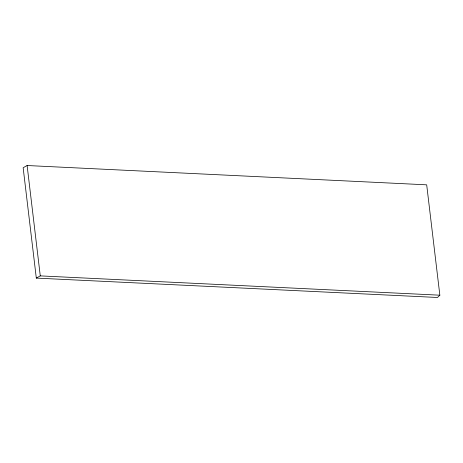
<?xml version="1.0" encoding="UTF-8"?>
<svg xmlns="http://www.w3.org/2000/svg" width="463" height="463" viewBox="0 0 463 463"><rect width="100%" height="100%" fill="white"/><g stroke="black" fill="none" stroke-linecap="round" stroke-linejoin="round"><path stroke-width="0.69" d="M439.85 295.191L437.518 297.478L36.311 278.095L23.15 167.733L27.114 165.523L426.689 184.83L439.85 295.191L40.275 275.884L36.311 278.095M27.114 165.523L40.275 275.884"/></g></svg>
